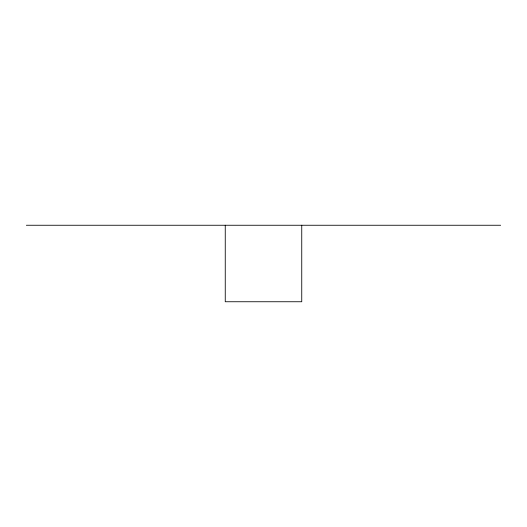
<?xml version="1.0" encoding="UTF-8"?>
<svg xmlns="http://www.w3.org/2000/svg" width="527" height="527" viewBox="0 0 527 527"><rect width="100%" height="100%" fill="white"/><g stroke="black" fill="none" stroke-linecap="round" stroke-linejoin="round"><path stroke-width="0.79" d="M26.35 225.253L500.65 225.253M301.747 225.253L301.747 301.747L225.253 301.747L225.253 225.253"/></g></svg>
